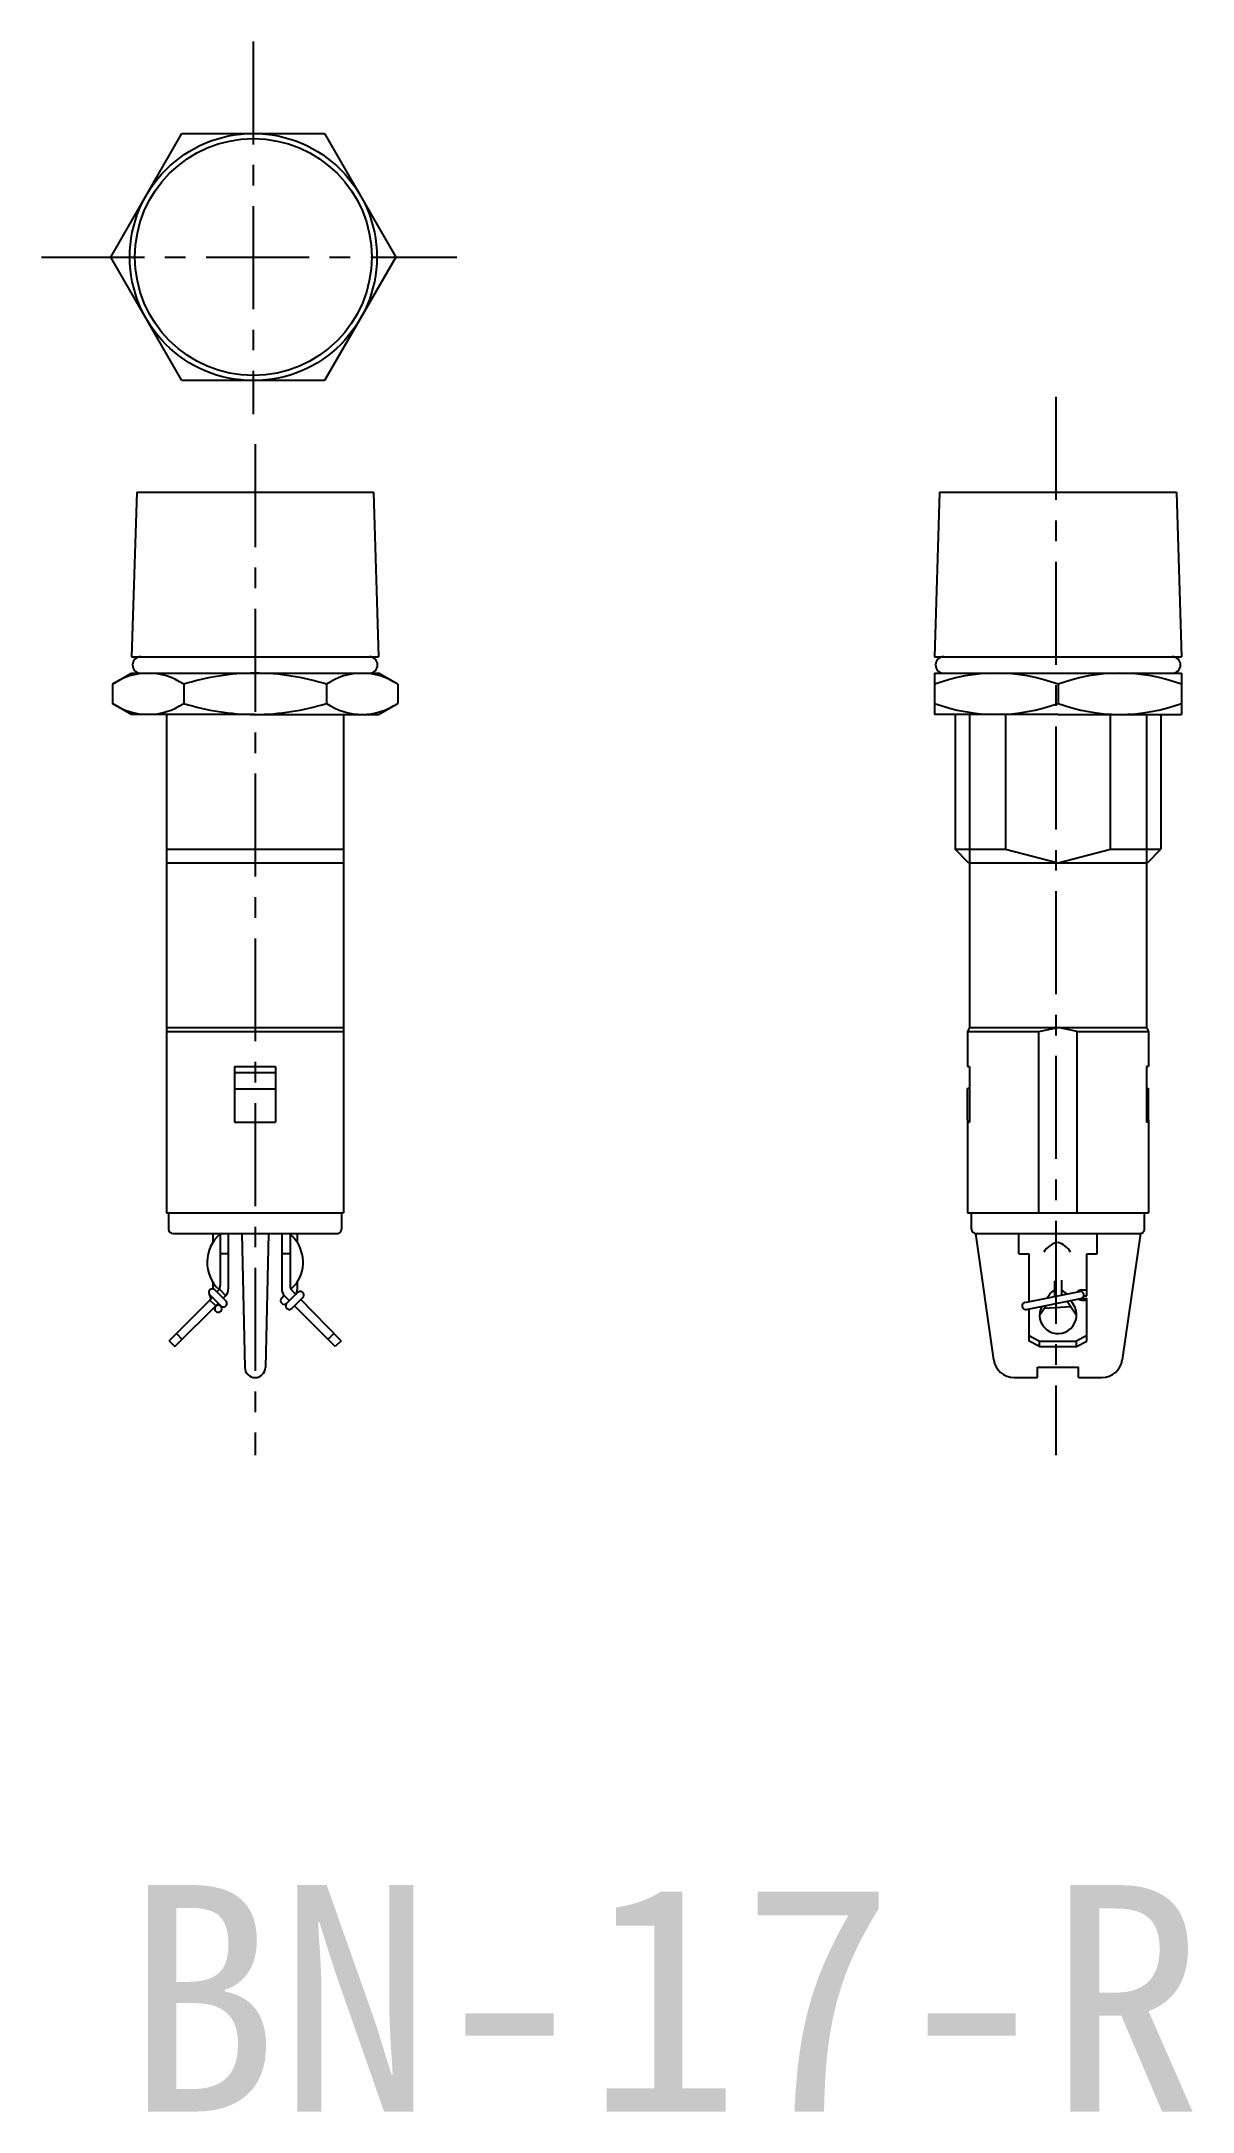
# Model space of a CAD drawing. Units: millimetres on the paper. Extents: x -40 to 16, y -63 to 37.
import ezdxf
from ezdxf.enums import TextEntityAlignment as Align

# ---------------------------------------------------------------- set-up
doc = ezdxf.new("R2010")
doc.units = ezdxf.units.MM
doc.linetypes.add('CHAIN1', pattern=[8, 5, -1, 1, -1])
doc.layers.add('0-0_0', color=3, linetype='Continuous')
doc.layers.add('0-1_Defpoints', color=4, linetype='CHAIN1')
doc.styles.add('ＭＳ ゴシック', font='')
doc.styles.get('ＭＳ ゴシック').set_extended_font_data('MS Gothic')

msp = doc.modelspace()

# ---------------------------------------------------------------- linework, layer by layer
at = {"layer": '0-0_0'}
for p, q in [((-36.235, 26.814), (-32.771, 32.814)), ((-32.771, 32.814), (-25.843, 32.814)), ((-25.843, 32.814), (-22.379, 26.814)), ((-32.771, 20.814), (-36.235, 26.814)), ((-22.379, 26.814), (-25.843, 20.814)), ((-25.843, 20.814), (-32.771, 20.814)), ((-34.972, 15.405), (-35.222, 7.405)), ((-34.972, 15.405), (-23.472, 15.405)), ((-23.472, 15.405), (-23.222, 7.405)), ((4.028, 15.405), (3.778, 7.405)), ((4.028, 15.405), (15.528, 15.405)), ((15.528, 15.405), (15.778, 7.405)), ((-35.222, 7.405), (-23.222, 7.405)), ((3.778, 7.405), (15.778, 7.405)), ((-36.15, 6.069), (-35.222, 6.605)), ((-36.15, 6.069), (-36.15, 5.605)), ((-35.222, 6.605), (-23.222, 6.605)), ((-32.686, 6.069), (-32.686, 5.141)), ((-25.758, 6.069), (-25.758, 5.141)), ((-22.294, 6.069), (-23.222, 6.605)), ((-22.294, 6.069), (-22.294, 5.605)), ((3.778, 6.605), (15.778, 6.605)), ((3.778, 6.605), (3.778, 4.605)), ((9.778, 6.069), (9.778, 5.141)), ((15.778, 6.605), (15.778, 4.605)), ((-36.15, 5.605), (-36.15, 5.141)), ((-35.222, 4.605), (-36.15, 5.141)), ((-23.222, 4.605), (-22.294, 5.141)), ((-22.294, 5.605), (-22.294, 5.141)), ((-29.222, 4.605), (-35.222, 4.605)), ((-33.522, 4.605), (-33.522, -10.595)), ((-29.222, 4.605), (-23.222, 4.605)), ((-24.922, 4.605), (-24.922, -10.595)), ((9.778, 4.605), (3.778, 4.605)), ((4.778, 4.605), (4.778, -1.945)), ((5.478, 4.605), (5.478, -2.595)), ((7.226, 4.605), (7.226, -1.945)), ((9.778, 4.605), (15.778, 4.605)), ((12.329, -1.945), (12.329, 4.605)), ((14.078, 4.605), (14.078, -2.595)), ((14.778, 4.605), (14.778, -1.945)), ((-33.522, -1.945), (-24.922, -1.945)), ((5.428, -2.595), (4.778, -1.945)), ((4.778, -1.945), (7.226, -1.945)), ((7.226, -1.945), (9.778, -2.595)), ((9.778, -2.595), (12.329, -1.945)), ((12.329, -1.945), (14.778, -1.945)), ((14.128, -2.595), (14.778, -1.945)), ((-33.522, -2.595), (-24.922, -2.595)), ((5.428, -2.595), (14.128, -2.595)), ((5.478, -2.595), (5.478, -10.595)), ((14.078, -2.595), (14.078, -10.595)), ((-33.522, -10.595), (-24.922, -10.595)), ((-33.522, -10.595), (-33.522, -19.595)), ((-33.522, -10.795), (-24.922, -10.795)), ((-24.922, -10.595), (-24.922, -19.595)), ((5.478, -10.595), (5.378, -10.795)), ((5.378, -10.795), (8.845, -10.795)), ((5.378, -10.795), (5.378, -12.495)), ((5.478, -10.595), (14.078, -10.595)), ((8.845, -10.795), (9.778, -10.595)), ((8.845, -19.595), (8.845, -10.795)), ((10.71, -10.795), (9.778, -10.595)), ((10.711, -19.595), (10.71, -10.795)), ((10.711, -10.795), (14.178, -10.795)), ((14.078, -10.595), (14.178, -10.795)), ((14.178, -10.795), (14.178, -12.495)), ((-30.222, -12.495), (-30.222, -15.195)), ((-30.222, -12.495), (-28.222, -12.495)), ((-30.222, -12.781), (-28.222, -12.781)), ((-28.222, -12.495), (-28.222, -15.195)), ((5.378, -12.495), (5.478, -12.495)), ((5.478, -12.495), (5.478, -15.195)), ((14.078, -12.495), (14.078, -15.195)), ((14.178, -12.495), (14.078, -12.495)), ((-30.222, -13.574), (-28.222, -13.574)), ((-30.222, -15.195), (-28.222, -15.195)), ((5.378, -15.095), (5.378, -19.595)), ((5.378, -15.195), (5.478, -15.195)), ((14.178, -15.195), (14.078, -15.195)), ((14.178, -15.095), (14.178, -19.595)), ((-33.522, -19.595), (-24.922, -19.595)), ((-33.422, -19.595), (-33.422, -20.395)), ((-25.022, -19.595), (-25.022, -20.395)), ((5.378, -19.595), (14.178, -19.595)), ((5.578, -20.395), (5.578, -19.595)), ((13.978, -20.395), (13.978, -19.595)), ((-33.222, -20.595), (-25.182, -20.595)), ((-31.272, -20.595), (-31.272, -21.034)), ((-30.922, -20.595), (-30.922, -23.13)), ((-30.522, -20.595), (-30.522, -23.296)), ((-29.872, -20.595), (-29.722, -27.106)), ((-28.572, -20.595), (-28.722, -27.106)), ((-27.922, -20.595), (-27.922, -23.296)), ((-27.522, -20.595), (-27.522, -23.13)), ((-27.172, -20.595), (-27.172, -21.034)), ((6.655, -26.736), (5.778, -20.595)), ((5.778, -20.595), (13.778, -20.595)), ((7.878, -21.595), (7.878, -20.595)), ((11.678, -21.595), (11.678, -20.595)), ((13.778, -20.595), (12.9, -26.736)), ((-30.522, -21.595), (-30.922, -21.595)), ((-27.522, -21.595), (-27.922, -21.595)), ((7.878, -21.595), (8.378, -21.595)), ((8.378, -23.901), (8.378, -21.595)), ((11.178, -21.595), (11.678, -21.595)), ((11.178, -23.62), (11.178, -21.595)), ((-31.272, -22.967), (-31.272, -23.291)), ((-27.213, -23.028), (-27.49, -23.305)), ((-27.172, -22.967), (-27.172, -23.337)), ((9.603, -22.895), (9.603, -23.656)), ((9.953, -22.868), (9.953, -23.586)), ((-33.397, -25.812), (-31.417, -23.832)), ((-33.114, -26.095), (-31.015, -23.993)), ((-31.45, -23.548), (-31.367, -23.775)), ((-31.422, -23.586), (-30.892, -24.116)), ((-31.304, -23.704), (-31.417, -23.832)), ((-31.417, -23.832), (-31.134, -24.115)), ((-31.2, -23.313), (-31.237, -23.299)), ((-31.2, -23.313), (-30.644, -23.869)), ((-30.954, -23.305), (-31.073, -23.44)), ((-30.954, -23.305), (-30.639, -23.62)), ((-30.767, -23.746), (-30.641, -23.619)), ((-27.804, -23.619), (-27.93, -23.745)), ((-27.556, -23.866), (-27.804, -23.619)), ((-27.123, -23.433), (-27.68, -23.989)), ((-27.246, -23.556), (-27.49, -23.305)), ((-27.432, -24.237), (-26.901, -23.706)), ((-25.33, -26.095), (-27.309, -24.114)), ((-27.123, -23.433), (-27.087, -23.42)), ((-25.047, -25.812), (-27.002, -23.807)), ((8.168, -23.943), (10.818, -23.413)), ((8.237, -24.287), (10.887, -23.756)), ((8.878, -24.569), (9.193, -24.095)), ((9.25, -23.727), (9.362, -23.56)), ((10.225, -23.889), (10.678, -24.569)), ((10.391, -23.855), (10.527, -24.059)), ((10.865, -23.759), (11.178, -23.738)), ((10.925, -23.337), (11.178, -23.337)), ((10.925, -23.832), (11.178, -23.832)), ((11.024, -23.62), (11.178, -23.62)), ((11.178, -25.825), (11.178, -23.738)), ((-31.215, -24.194), (-31.172, -24.312)), ((8.378, -25.825), (8.378, -24.258)), ((9.104, -24.229), (10.393, -24.142)), ((-33.397, -25.812), (-33.114, -26.095)), ((-33.044, -25.458), (-32.761, -25.741)), ((-25.401, -25.458), (-25.684, -25.741)), ((-25.047, -25.812), (-25.33, -26.095)), ((8.378, -25.555), (8.878, -25.825)), ((8.878, -26.095), (8.378, -25.825)), ((8.878, -26.095), (8.878, -25.825)), ((8.878, -25.825), (10.678, -25.825)), ((8.878, -26.095), (10.678, -26.095)), ((11.178, -25.555), (10.678, -25.825)), ((10.678, -26.095), (10.678, -25.825)), ((10.678, -26.095), (11.178, -25.825)), ((8.778, -27.095), (10.778, -27.095)), ((8.778, -27.595), (8.778, -27.095)), ((10.778, -27.595), (10.778, -27.095)), ((7.645, -27.595), (8.778, -27.595)), ((10.778, -27.595), (11.91, -27.595))]:
    msp.add_line(p, q, dxfattribs=at)
for points in [[(5.378, -15.095), (5.378, -13.574), (5.478, -13.517)], [(14.178, -15.095), (14.178, -13.574), (14.078, -13.517)]]:
    msp.add_lwpolyline(points, dxfattribs=at)
for radius in [6, 6, 5.75]:
    msp.add_circle((-29.307, 26.814), radius, dxfattribs=at)
for centre, radius, start, end in [((-34.772, 7.005), 0.4, 90, 270), ((-23.672, 7.005), 0.4, 270, 90), ((4.228, 7.005), 0.4, 90, 270), ((15.328, 7.005), 0.4, 270, 90), ((-34.418, 3.538), 3.067, 55.61583, 124.38419), ((-29.222, -4.859), 11.464, 89.99998, 107.58794), ((-29.222, -4.859), 11.464, 72.41206, 90.00002), ((-24.026, 3.538), 3.067, 55.61581, 124.38417), ((6.778, -2.06), 8.665, 69.74377, 110.25623), ((12.778, -2.06), 8.665, 69.74377, 110.25623), ((-34.418, 7.672), 3.067, 235.61586, 304.38417), ((-29.222, 16.069), 11.464, 252.41212, 270.00007), ((-29.222, 16.069), 11.464, 269.99993, 287.58788), ((-24.026, 7.672), 3.067, 235.61583, 304.38414), ((6.778, 13.27), 8.665, 249.74381, 290.25618), ((12.778, 13.27), 8.665, 249.74381, 290.25618), ((-33.222, -20.395), 0.2, 180.00001, 270), ((-33.222, -20.395), 0.2, 180.00001, 270), ((-29.754, -22), 1.8, 130.48083, 227.45112), ((-28.691, -22), 1.8, 325.17319, 49.51917), ((-25.222, -20.395), 0.2, 270, 359.99999), ((5.778, -20.395), 0.2, 180.00001, 270), ((9.943, -22.02), 1, 99.4844, 149.39811), ((9.508, -21.997), 1, 29.07371, 74.34002), ((13.778, -20.395), 0.2, 269.99999, 0), ((-31.296, -23.464), 0.175, 70.01639, 224.04242), ((-31.008, -24.252), 0.175, 225.00001, 223.14248), ((-31.422, -23.13), 0.5, 339.4698, 0.00001), ((-30.766, -23.994), 0.175, 224.12937, 45.82421), ((-31.022, -23.296), 0.5, 319.75404, 0.00001), ((-27.805, -23.867), 0.175, 135, 314.99999), ((-27.422, -23.296), 0.5, 179.99999, 220.24597), ((-27.558, -24.115), 0.175, 134.17579, 315.87062), ((-27.022, -23.13), 0.5, 179.99999, 200.5302), ((-27.522, -23.337), 0.35, 321.63654, 0), ((-27.027, -23.585), 0.175, 315.95758, 109.98361), ((8.203, -24.115), 0.175, 101.31692, 281.317), ((9.778, -24.558), 0.9, 152.10695, 33.67885), ((9.778, -23.837), 0.5, 110.48769, 146.32115), ((9.778, -23.837), 0.5, 36.35994, 69.51231), ((10.925, -23.585), 0.247, 90, 141.44728), ((10.925, -23.585), 0.247, 231.83042, 270), ((10.853, -23.585), 0.175, 281.31701, 101.31692), ((-29.222, -27.095), 0.5, 181.3208, 358.6792), ((7.645, -26.595), 1, 188.13011, 270), ((11.91, -26.595), 1, 269.99999, 351.86989)]:
    msp.add_arc(centre, radius, start, end, dxfattribs=at)
at = {"layer": '0-1_Defpoints'}
for p, q in [((-29.307, 37.285), (-29.307, 19.187)), ((-39.6, 26.814), (-19.423, 26.814)), ((9.678, 20.019), (9.678, -31.36)), ((-29.222, 17.731), (-29.222, -31.36))]:
    msp.add_line(p, q, dxfattribs=at)

# ---------------------------------------------------------------- texts
at = {"layer": '0-0_0', "color": 7, "style": 'ＭＳ ゴシック'}
msp.add_text('BN-17-R', height=11, dxfattribs=at).set_placement((-35.574, -66.539), align=Align.BOTTOM_LEFT)

doc.saveas('drawing.dxf')
